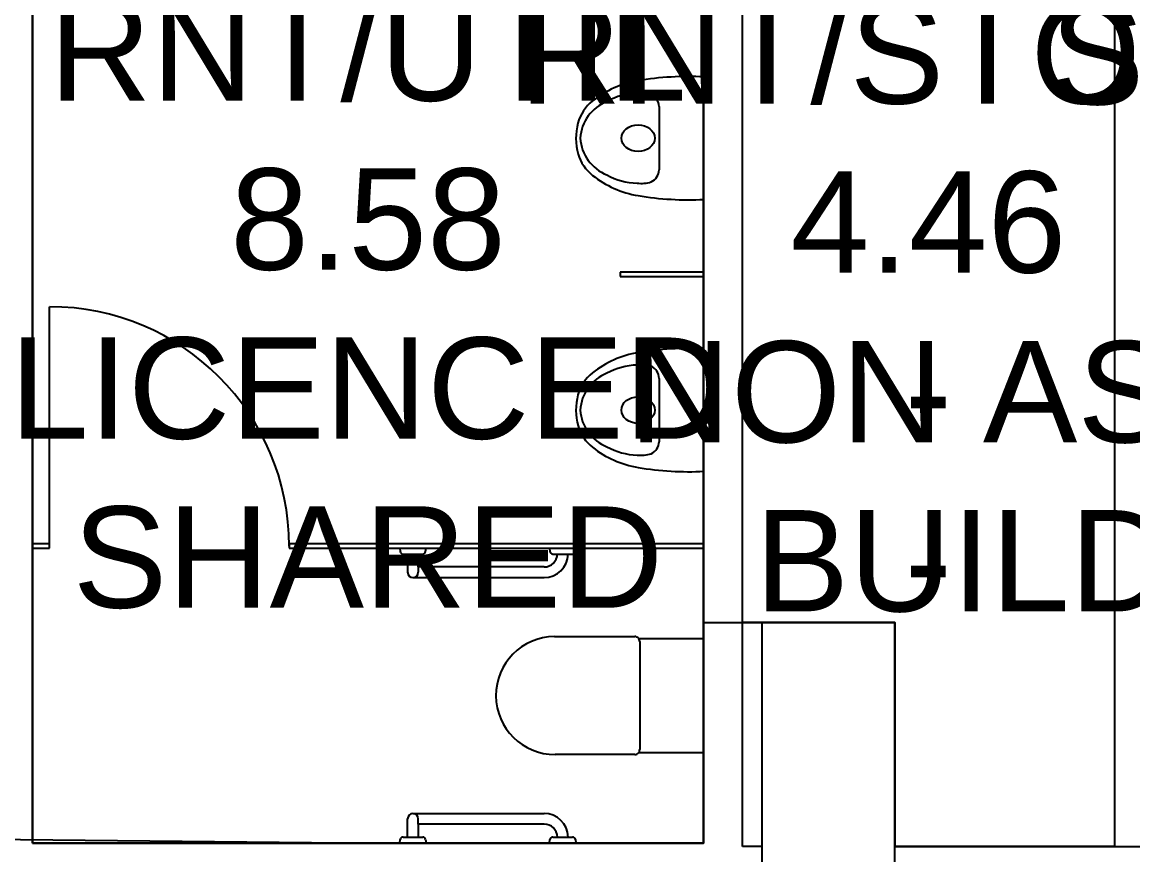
# Model space of a CAD drawing. Extents: x 14785 to 50894, y -3296 to 56414.
# Drawn here: x 30440 to 33777, y 2025 to 4528 of the extents above; entities that cross this region are included whole.
import ezdxf

# ---------------------------------------------------------------- set-up
doc = ezdxf.new("R2010")
doc.units = 0
doc.header["$MEASUREMENT"] = 0
for name, color, linetype in [('A-Column__Concrete', 7, 'CONTINUOUS'), ('A-Door', 252, 'CONTINUOUS'), ('A-Wall__Brick', 7, 'CONTINUOUS'), ('A-Wall__Partition', 252, 'CONTINUOUS'), ('GROS$', 7, 'CONTINUOUS'), ('H-Fixtures__Sanitary', 252, 'CONTINUOUS'), ('RM$', 7, 'CONTINUOUS'), ('RM$TXT', 4, 'CONTINUOUS')]:
    doc.layers.add(name, color=color, linetype=linetype)
doc.styles.add('Arial', font='arial.ttf')

msp = doc.modelspace()

# ---------------------------------------------------------------- linework, layer by layer
at = {"layer": 'A-Column__Concrete'}
for p, q in [((33062.1, 2723.9), (32662.1, 2723.9)), ((32662.1, 2723.9), (32662.1, 1923.9)), ((33062.1, 1923.9), (33062.1, 2723.9))]:
    msp.add_line(p, q, dxfattribs=at)
at = {"layer": 'A-Door'}
msp.add_line((30522.1, 2954.9), (30522.1, 3673), dxfattribs=at)
at = {"layer": 'A-Door', "color": 252}
msp.add_arc((30522.1, 2953), 720, 0, 90, dxfattribs=at)
at = {"layer": 'A-Wall__Brick'}
for p, q in [((30470.7, 2060.4), (30470.7, 6441.9)), ((32487.6, 6313.9), (32487.6, 2060.4)), ((32604.1, 2050.4), (32604.1, 6313.9)), ((33722.1, 6313.9), (33722.1, 2050.4)), ((32487.6, 2060.4), (30470.7, 2060.4)), ((32662.1, 2050.4), (32604.1, 2050.4)), ((33722.1, 2050.4), (33062.1, 2050.4))]:
    msp.add_line(p, q, dxfattribs=at)
at = {"layer": 'A-Wall__Partition'}
for p, q in [((32489.1, 3777.2), (32237.1, 3777.2)), ((32237.1, 3777.2), (32237.1, 3764.2)), ((32237.1, 3764.2), (32489.1, 3764.2)), ((30522.1, 2960.4), (30470.7, 2960.4)), ((30470.7, 2947.4), (30522.1, 2947.4)), ((30522.1, 2947.4), (30522.1, 2960.4)), ((32489.1, 2960.4), (31242.1, 2960.4)), ((31242.1, 2960.4), (31242.1, 2947.4)), ((31242.1, 2947.4), (32489.1, 2947.4))]:
    msp.add_line(p, q, dxfattribs=at)
at = {"layer": 'GROS$', "flags": 128}
msp.add_lwpolyline([(27714.1, 2098.9), (31503.3, 2060.4), (32487.6, 2060.4), (32487.6, 2723.9), (33062.1, 2723.9), (33062.1, 2050.4), (35702.1, 2050.4), (36002.1, 2050.4), (36002.1, 1842.4), (39362.1, 1842.4), (39362.1, 1923.9), (47461.6, 1923.9)], dxfattribs=at)
at = {"layer": 'H-Fixtures__Sanitary'}
for p, q in [((32353.8, 4275), (32353.8, 4084.3)), ((32353.8, 3457.6), (32353.8, 3267)), ((31574.8, 2947.4), (31575.9, 2937)), ((31652.3, 2937), (31653.4, 2947.4)), ((32024.8, 2947.4), (32025.9, 2937)), ((32102.3, 2937), (32103.4, 2947.4)), ((31584.3, 2929.4), (31598.1, 2929.4)), ((31598.1, 2929.4), (31598.1, 2874.4)), ((31598.1, 2929.4), (31630.1, 2929.4)), ((31630.1, 2929.4), (31643.8, 2929.4)), ((31630.1, 2890.4), (31630.1, 2929.4)), ((32034.3, 2929.4), (32048.1, 2929.4)), ((32048.1, 2929.4), (32080.1, 2929.4)), ((32080.1, 2929.4), (32093.8, 2929.4)), ((32008.1, 2890.4), (31630.1, 2890.4)), ((31630.1, 2890.4), (31630.1, 2874.4)), ((31630.1, 2890.4), (31630.1, 2874.4)), ((31614.1, 2858.4), (32008.1, 2858.4)), ((32039.1, 2681.4), (32280.6, 2681.4)), ((32292.4, 2675.6), (32489.1, 2675.6)), ((32295.6, 2666.4), (32295.6, 2341.4)), ((32280.6, 2326.4), (32041.2, 2326.4)), ((32489.1, 2332.1), (32292.4, 2332.1)), ((31614.1, 2149.4), (32008.1, 2149.4)), ((31598.1, 2078.4), (31598.1, 2133.4)), ((31630.1, 2117.4), (31630.1, 2133.4)), ((31630.1, 2117.4), (31630.1, 2133.4)), ((32008.1, 2117.4), (31630.1, 2117.4)), ((31630.1, 2117.4), (31630.1, 2078.4)), ((31574.8, 2060.4), (31575.9, 2070.8)), ((31584.3, 2078.4), (31598.1, 2078.4)), ((31598.1, 2078.4), (31630.1, 2078.4)), ((31630.1, 2078.4), (31643.8, 2078.4)), ((31652.3, 2070.8), (31653.4, 2060.4)), ((32024.8, 2060.4), (32025.9, 2070.8)), ((32034.3, 2078.4), (32048.1, 2078.4)), ((32048.1, 2078.4), (32080.1, 2078.4)), ((32080.1, 2078.4), (32093.8, 2078.4)), ((32102.3, 2070.8), (32103.4, 2060.4)), ((31653.4, 2060.4), (31574.8, 2060.4)), ((32103.4, 2060.4), (32024.8, 2060.4))]:
    msp.add_line(p, q, dxfattribs=at)
for centre, radius, start, end in [((32341.2, 4053.5), 303, 99.5685, 128.2304), ((32442.7, 3451.7), 913.4, 87.0923, 99.5732), ((32292.6, 4117.1), 197.8, 91.4541, 118.9532), ((32300, 4206.7), 108.8, 73.7684, 96.5238), ((32310.9, 4272.9), 43, 2.7418, 62.9815), ((32231.7, 4192.6), 126, 128.2483, 165.0555), ((32244.7, 4171), 128.4, 111.8758, 176.1418), ((32278.1, 4179.7), 174.1, 164.8838, 195.994), ((32244.7, 4188.3), 128.4, 183.8582, 248.1242), ((32231.7, 4166.8), 126, 196.1558, 231.7541), ((32310.9, 4086.4), 43, 297.0185, 357.2582), ((32341.2, 4305.8), 303, 231.7687, 260.4265), ((32292.6, 4242.2), 197.8, 241.0468, 268.5459), ((32300, 4152.6), 108.8, 263.4762, 286.2316), ((32442.7, 4907.7), 913.4, 260.4265, 272.9084), ((32442.7, 2634.3), 913.4, 87.0923, 99.5732), ((32341.2, 3236.1), 303, 99.5685, 128.2304), ((32231.7, 3375.2), 126, 128.2483, 165.0555), ((32244.7, 3353.6), 128.4, 111.8758, 176.1418), ((32292.6, 3299.7), 197.8, 91.4541, 118.9532), ((32300, 3389.3), 108.8, 73.7684, 96.5238), ((32310.9, 3455.5), 43, 2.7418, 62.9815), ((32278.1, 3362.3), 174.1, 164.8838, 195.994), ((32244.7, 3370.9), 128.4, 183.8582, 248.1242), ((32231.7, 3349.4), 126, 196.1558, 231.7541), ((32341.2, 3488.4), 303, 231.7687, 260.4265), ((32292.6, 3424.8), 197.8, 241.0468, 268.5459), ((32310.9, 3269), 43, 297.0185, 357.2582), ((32300, 3335.2), 108.8, 263.4762, 286.2316), ((32442.7, 4090.3), 913.4, 260.4265, 272.9084), ((31584.3, 2937.9), 8.5, 186, 270), ((31643.8, 2937.9), 8.5, 270, 354), ((32034.3, 2937.9), 8.5, 186, 270), ((32093.8, 2937.9), 8.5, 270, 354), ((32008.1, 2930.4), 40, 270, 358.5675), ((32008.1, 2930.4), 72, 270, 359.2042), ((31614.1, 2874.4), 16, 180, 270), ((31614.1, 2874.4), 16, 270, 0), ((31614.1, 2874.4), 16, 270, 0), ((32041.1, 2503.9), 177.5, 90.6523, 270.0336), ((32280.6, 2666.4), 15, 38.1353, 90), ((32280.6, 2666.4), 15, 0, 46.7594), ((32280.6, 2341.4), 15, 314.844, 0), ((32280.6, 2341.4), 15, 270, 321.8647), ((31614.1, 2133.4), 16, 90, 180), ((31614.1, 2133.4), 16, 0, 90), ((31614.1, 2133.4), 16, 0, 90), ((32008.1, 2077.4), 72, 0.7958, 90), ((32008.1, 2077.4), 40, 1.4325, 90), ((31584.3, 2069.9), 8.5, 90, 174), ((31643.8, 2069.9), 8.5, 6, 90), ((32034.3, 2069.9), 8.5, 90, 174), ((32093.8, 2069.9), 8.5, 6, 90)]:
    msp.add_arc(centre, radius, start, end, dxfattribs=at)
for centre in [(32290.6, 4179.7), (32290.6, 3362.3)]:
    msp.add_ellipse(centre, major_axis=(50, 0), ratio=0.8, dxfattribs=at)
at = {"layer": 'RM$'}
for points in [[(30470.7, 2060.4), (32487.6, 2060.4), (32487.6, 6313.9), (30470.7, 6313.9)], [(32604.1, 6313.9), (33722.1, 6313.9), (33722.1, 2050.4), (33062.1, 2050.4), (33062.1, 2723.9), (32604.1, 2723.9)]]:
    msp.add_lwpolyline(points, close=True, dxfattribs=at)

# ---------------------------------------------------------------- texts
at = {"layer": 'RM$TXT', "char_height": 304.8, "attachment_point": 8, "style": 'Arial'}
for s, insert in [('406^M^JRENT^M^JRNT/UTIL^M^J8.58^M^JLICENCED^M^JSHARED^M^J', (31479.1, 2763.5)), ('459^M^JSERV/BUILD^M^JSERVBUI/PL^M^J7.82^M^JNON ASSIGNABLE AREA^M^JBUILDING SERVICES^M^J', (34782.1, 2752.5)), ('455^M^JRENT^M^JRNT/STORE^M^J4.46^M^J-^M^J-^M^J', (33163.1, 2759.1))]:
    msp.add_mtext(s, dxfattribs=dict(at, insert=insert))

doc.saveas('drawing.dxf')
